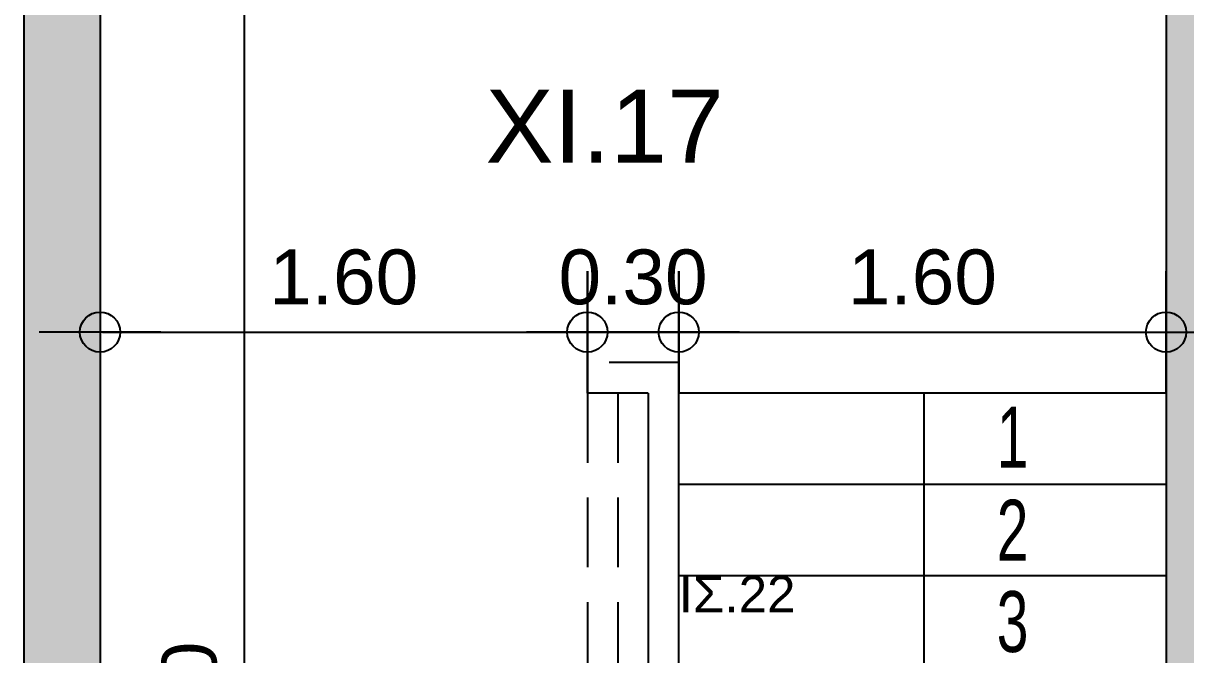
# Model space of a CAD drawing. Header units: metres. Extents: x 0 to 132, y -109 to 310.
# Drawn here: x 33.316 to 37.133, y 18.924 to 20.997 of the extents above; entities that cross this region are included whole.
import ezdxf
from ezdxf.enums import TextEntityAlignment as Align

# ---------------------------------------------------------------- set-up
doc = ezdxf.new("R2010")
doc.units = ezdxf.units.M
doc.header["$LTSCALE"] = 0.036
doc.linetypes.add('DASHED2', pattern=[9.525, 6.35, -3.175])
doc.layers.get('Defpoints').update_dxf_attribs({"color": 252})
for name, color, linetype in [('arxitektonika', 254, 'Continuous'), ('DIMBLK', 252, 'Continuous'), ('electext', 20, 'Continuous')]:
    doc.layers.add(name, color=color, linetype=linetype)
doc.styles.add('COMU-C', font='ugcompl.shx', dxfattribs={"width": 0.7})
doc.styles.get("Standard").update_dxf_attribs({"font": 'arial.ttf'})
doc.dimstyles.new('CADWDOT', dxfattribs={"dimscale": 0.1, "dimtxt": 1.8, "dimasz": 0.08, "dimexe": 2, "dimexo": 0, "dimgap": 0.09, "dimtad": 0, "dimrnd": 0.001, "dimzin": 0, "dimdsep": 46, "dimtxsty": 'Standard', "dimblk1": 'ARTDIM', "dimblk2": 'ARTDIM', "dimsah": 1, "dimcen": 0.09, "dimdle": 0.05, "dimse1": 1, "dimse2": 1, "dimadec": 0, "dimazin": 0, "dimtfac": 1, "dimtmove": 0, "dimatfit": 3, "dimldrblk": 'ARTDIM', "dimfxl": 2, "dimtvp": 0.9999, "dimtolj": 1, "dimtzin": 0, "dimarcsym": 0})

# ---------------------------------------------------------------- blocks, each defined once
blk = doc.blocks.new('ARTDIM')
at = {"layer": 'DIMBLK'}
for p, q in [((0, -24.9975), (0, 24.9975)), ((-24.9975, 0), (24.9975, 0))]:
    blk.add_line(p, q, dxfattribs=at)
blk.add_circle((0, 0), 8.25, dxfattribs=at)
blk = doc.blocks.new('*D229')
at = {"layer": 'arxitektonika', "color": 0, "lineweight": -2}
blk.add_line((33.5762, 19.9833), (35.1602, 19.9833), dxfattribs=at)
at = {"layer": 'Defpoints', "color": 0, "transparency": 16777216}
for p in [(35.1682, 19.9833), (33.5682, 16.588), (35.1682, 16.5535)]:
    blk.add_point(p, dxfattribs=at)
at = {"layer": 'arxitektonika', "color": 0, "lineweight": -2, "xscale": 0.008, "yscale": 0.008, "zscale": 0.008, "rotation": 180}
blk.add_blockref('ARTDIM', (33.5682, 19.9833), dxfattribs=at)
at = {"layer": 'arxitektonika', "color": 0, "lineweight": -2, "xscale": 0.008, "yscale": 0.008, "zscale": 0.008}
blk.add_blockref('ARTDIM', (35.1682, 19.9833), dxfattribs=at)
at = {"layer": 'arxitektonika', "color": 0, "insert": (34.3682, 20.1633), "char_height": 0.18, "attachment_point": 5}
blk.add_mtext('\\A1;1.60', dxfattribs=at)
blk = doc.blocks.new('*D230')
at = {"layer": 'arxitektonika', "color": 0, "lineweight": -2}
blk.add_line((35.1762, 19.9833), (35.4602, 19.9833), dxfattribs=at)
at = {"layer": 'Defpoints', "color": 0, "transparency": 16777216}
for p in [(35.4682, 19.9833), (35.1682, 19.6535), (35.4682, 19.6535)]:
    blk.add_point(p, dxfattribs=at)
at = {"layer": 'arxitektonika', "color": 0, "lineweight": -2, "xscale": 0.008, "yscale": 0.008, "zscale": 0.008, "rotation": 180}
blk.add_blockref('ARTDIM', (35.1682, 19.9833), dxfattribs=at)
at = {"layer": 'arxitektonika', "color": 0, "lineweight": -2, "xscale": 0.008, "yscale": 0.008, "zscale": 0.008}
blk.add_blockref('ARTDIM', (35.4682, 19.9833), dxfattribs=at)
at = {"layer": 'arxitektonika', "color": 0, "insert": (35.3182, 20.1633), "char_height": 0.18, "attachment_point": 5}
blk.add_mtext('\\A1;0.30', dxfattribs=at)
blk = doc.blocks.new('*D231')
at = {"layer": 'arxitektonika', "color": 0, "lineweight": -2}
blk.add_line((35.4762, 19.9833), (37.0602, 19.9833), dxfattribs=at)
at = {"layer": 'Defpoints', "color": 0, "transparency": 16777216}
for p in [(37.0682, 19.9833), (35.4682, 19.6535), (37.0682, 19.6535)]:
    blk.add_point(p, dxfattribs=at)
at = {"layer": 'arxitektonika', "color": 0, "lineweight": -2, "xscale": 0.008, "yscale": 0.008, "zscale": 0.008, "rotation": 180}
blk.add_blockref('ARTDIM', (35.4682, 19.9833), dxfattribs=at)
at = {"layer": 'arxitektonika', "color": 0, "lineweight": -2, "xscale": 0.008, "yscale": 0.008, "zscale": 0.008}
blk.add_blockref('ARTDIM', (37.0682, 19.9833), dxfattribs=at)
at = {"layer": 'arxitektonika', "color": 0, "insert": (36.2682, 20.1633), "char_height": 0.18, "attachment_point": 5}
blk.add_mtext('\\A1;1.60', dxfattribs=at)
blk = doc.blocks.new('*D233')
at = {"layer": 'arxitektonika', "color": 0, "lineweight": -2}
blk.add_line((34.0421, 16.191), (34.0421, 21.375), dxfattribs=at)
at = {"layer": 'Defpoints', "color": 0, "transparency": 16777216}
for p in [(32.3881, 21.383), (34.0421, 21.383), (33.5029, 16.183)]:
    blk.add_point(p, dxfattribs=at)
at = {"layer": 'arxitektonika', "color": 0, "lineweight": -2, "xscale": 0.008, "yscale": 0.008, "zscale": 0.008}
for p, rotation in [((34.0421, 21.383), 90), ((34.0421, 16.183), 270)]:
    blk.add_blockref('ARTDIM', p, dxfattribs=dict(at, rotation=rotation))
at = {"layer": 'arxitektonika', "color": 0, "insert": (33.8621, 18.7224), "char_height": 0.18, "attachment_point": 5, "rotation": 90}
blk.add_mtext('\\A1;5.20', dxfattribs=at)

msp = doc.modelspace()

# ---------------------------------------------------------------- hatches: boundary and pattern name
at = {"layer": 'arxitektonika'}
for points in [[(33.5682, 21.383), (33.3182, 21.383), (33.3182, 14.583), (33.5682, 14.583)], [(37.0682, 14.583), (37.3182, 14.583), (37.3182, 21.383), (37.0682, 21.383)]]:
    msp.add_hatch(color=256, dxfattribs=at).paths.add_polyline_path(points)

# ---------------------------------------------------------------- linework, layer by layer
for p, q in [((33.3182, 21.383), (33.3182, 14.583)), ((33.5682, 21.383), (33.5682, 14.583)), ((37.0682, 21.383), (37.0682, 14.583)), ((35.1682, 19.783), (35.1682, 19.883)), ((35.4682, 16.083), (35.4682, 19.883)), ((35.2682, 19.783), (35.1682, 19.783)), ((35.3682, 19.783), (35.3682, 16.183)), ((37.0682, 19.783), (35.4682, 19.783)), ((36.2737, 17.683), (36.2737, 19.783)), ((37.0682, 19.483), (35.4682, 19.483)), ((37.0682, 19.183), (35.4682, 19.183))]:
    msp.add_line(p, q, dxfattribs=at)
at = {"layer": 'arxitektonika', "linetype": 'DASHED2'}
for p, q in [((35.4682, 19.883), (35.1682, 19.883)), ((35.1682, 19.783), (35.1682, 17.983)), ((35.2682, 19.783), (35.2682, 18.0184)), ((35.3682, 19.783), (35.2682, 19.783))]:
    msp.add_line(p, q, dxfattribs=at)

# ---------------------------------------------------------------- texts
at = {"layer": 'arxitektonika', "style": 'COMU-C', "width": 0.7}
for tag, p in [('1', (36.5642, 19.5383)), ('2', (36.5642, 19.233)), ('3', (36.5642, 18.933))]:
    msp.add_attdef(tag, text='0.90', height=0.2, dxfattribs=at).set_placement(p, align=Align.CENTER)
at = {"layer": 'electext'}
msp.add_text('ΧΙ.17', height=0.24, dxfattribs=at).set_placement((34.8338, 20.5396))
at = {"layer": 'electext', "insert": (35.4682, 19.183), "char_height": 0.12, "attachment_point": 1}
msp.add_mtext_dynamic_manual_height_columns('ΙΣ.22', width=1.038636, gutter_width=0.6, heights=[0], dxfattribs=at)

# ---------------------------------------------------------------- dimensions: what is measured, and where the dimension line sits
at = {"layer": 'arxitektonika'}
dim = msp.add_linear_dim(base=(34.0421, 21.383), p1=(33.5029, 16.183), p2=(32.3881, 21.383), angle=90, dimstyle='CADWDOT', dxfattribs=at)
dim.commit()
dim.dimension.update_dxf_attribs({"geometry": '*D233', "text_midpoint": (34.0421, 18.7224), "dimtype": 160})
for base, p1, p2, picture, middle in [((35.1682, 19.9833), (33.5682, 16.588), (35.1682, 16.5535), '*D229', (34.3682, 20.1633)), ((37.0682, 19.9833), (35.4682, 19.6535), (37.0682, 19.6535), '*D231', (36.2682, 20.1633))]:
    dim = msp.add_linear_dim(base=base, p1=p1, p2=p2, dimstyle='CADWDOT', dxfattribs=at)
    dim.commit()
    dim.dimension.update_dxf_attribs({"geometry": picture, "text_midpoint": middle})
dim = msp.add_linear_dim(base=(35.4682, 19.9833), p1=(35.1682, 19.6535), p2=(35.4682, 19.6535), dimstyle='CADWDOT', dxfattribs=at)
dim.commit()
dim.dimension.update_dxf_attribs({"geometry": '*D230', "text_midpoint": (35.3182, 19.9833), "dimtype": 160})

doc.saveas('drawing.dxf')
